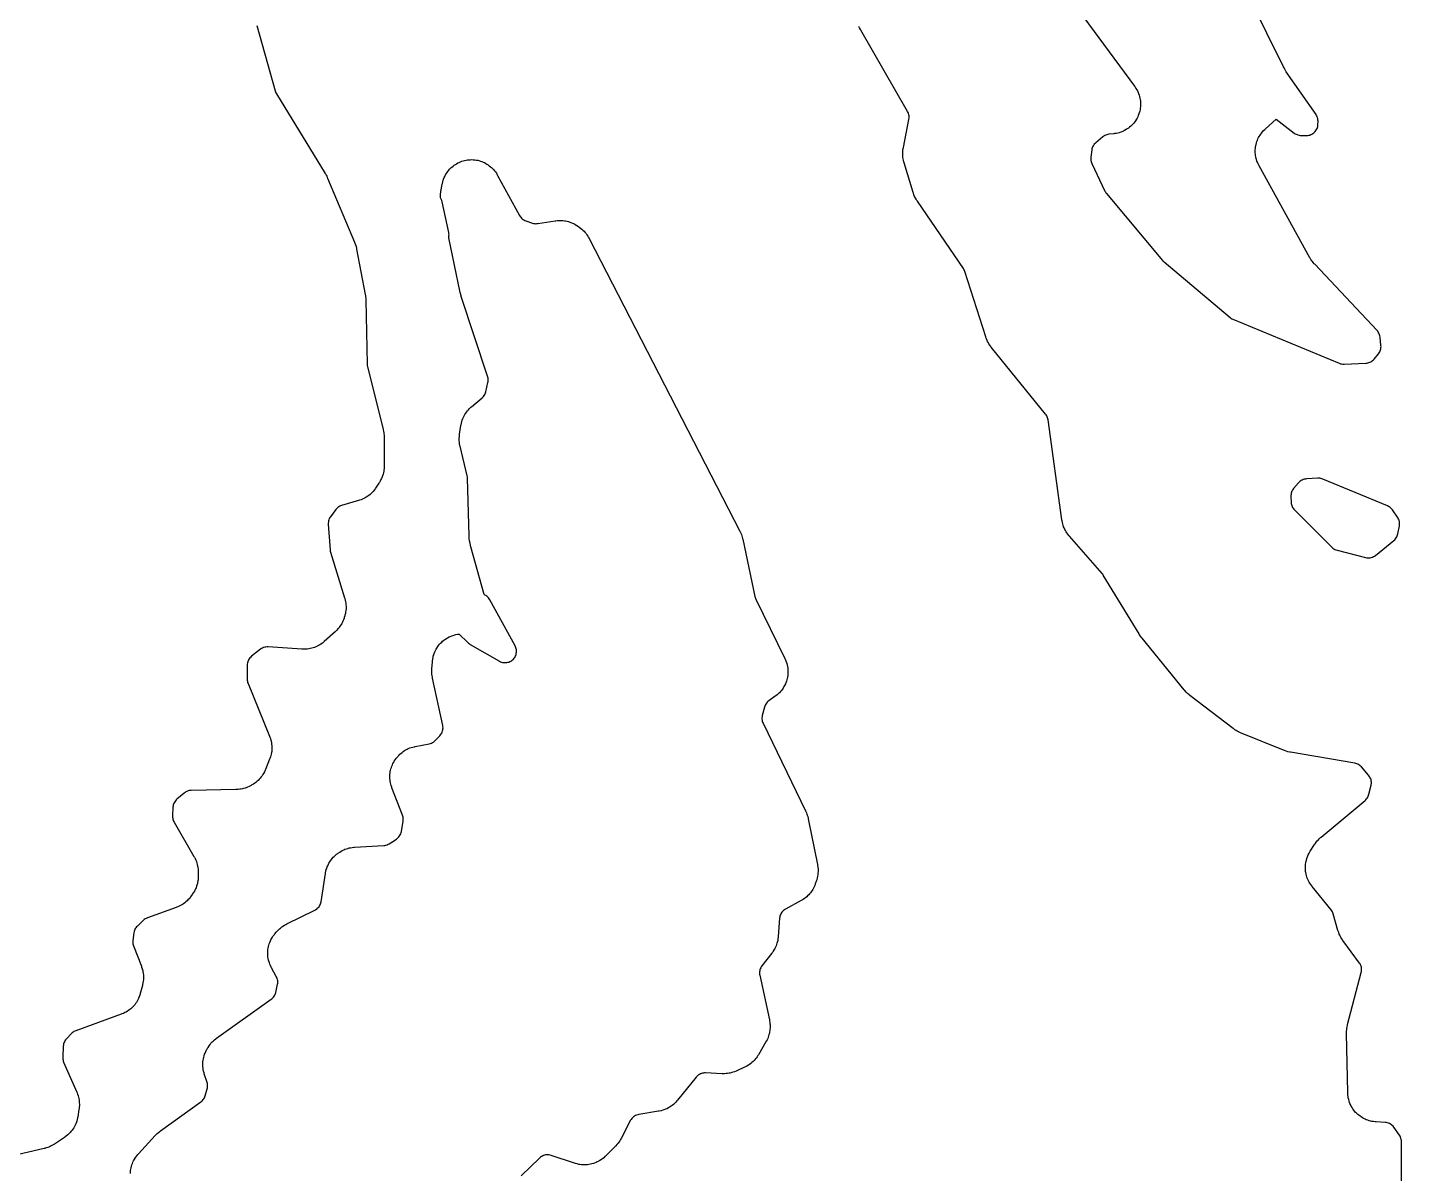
# Model space of a CAD drawing. Header units: millimetres. Extents: x 0 to 194, y 0 to 298.
# Drawn here: x 50.51 to 86.98, y 158.59 to 189.01 of the extents above; entities that cross this region are included whole.
import ezdxf

# ---------------------------------------------------------------- set-up
doc = ezdxf.new("R2010")
doc.units = ezdxf.units.MM
doc.layers.add('CUT', color=7, linetype='CONTINUOUS')

msp = doc.modelspace()

# ---------------------------------------------------------------- linework, layer by layer
at = {"layer": 'CUT'}
for points in [[(77.0486, 191.3073), (79.8932, 187.4468), (79.9061, 187.4284), (79.9309, 187.391), (79.9538, 187.3524), (79.9694, 187.3227), (79.9884, 187.282), (80.001, 187.2509), (80.0158, 187.2085), (80.0253, 187.1762), (80.0358, 187.1326), (80.042, 187.0996), (80.0481, 187.0551), (80.051, 187.0217), (80.0526, 186.9768), (80.0521, 186.9432), (80.0493, 186.8984), (80.0455, 186.865), (80.0382, 186.8208), (80.0311, 186.7879), (80.0195, 186.7446), (80.0091, 186.7126), (79.9932, 186.6706), (79.9797, 186.6399), (79.9597, 186.5997), (79.9432, 186.5704), (79.9193, 186.5324), (79.9, 186.5049), (79.8724, 186.4695), (79.8505, 186.4441), (79.8195, 186.4116), (79.7951, 186.3885), (79.7611, 186.3593), (79.7345, 186.3387), (79.6977, 186.313), (79.6692, 186.2951), (79.6301, 186.2733), (79.5999, 186.2583), (79.5588, 186.2404), (79.5273, 186.2286), (79.4846, 186.2149), (79.4521, 186.2063), (79.4083, 186.1969), (79.364, 186.1897), (79.3418, 186.1867), (79.2137, 186.1724), (79.1851, 186.1679), (79.157, 186.1605), (79.1298, 186.1505), (79.1037, 186.1379), (79.0789, 186.1229), (79.0557, 186.1055), (78.8654, 185.9481), (78.8445, 185.9292), (78.8256, 185.9084), (78.8086, 185.8859), (78.7939, 185.8619), (78.7814, 185.8366), (78.7714, 185.8103), (78.7639, 185.7831), (78.759, 185.7554), (78.7344, 185.5653), (78.7321, 185.537), (78.7325, 185.5086), (78.7356, 185.4804), (78.7413, 185.4526), (78.7496, 185.4254), (78.7605, 185.3991), (79.1066, 184.6636), (79.1186, 184.6408), (79.1325, 184.619), (79.1482, 184.5986), (80.6392, 182.8208), (80.6567, 182.8016), (80.6758, 182.7841), (82.4268, 181.3097), (82.4513, 181.2911), (82.4775, 181.2751), (82.5053, 181.2619), (85.3256, 180.0943), (85.3563, 180.0835), (85.388, 180.0761), (85.4203, 180.0721), (85.4528, 180.0717), (86.0308, 180.0957), (86.0588, 180.0982), (86.0865, 180.1033), (86.1136, 180.111), (86.1398, 180.1211), (86.1649, 180.1337), (86.1888, 180.1486), (86.2112, 180.1657), (86.2319, 180.1847), (86.2507, 180.2056), (86.3669, 180.3478), (86.3845, 180.3718), (86.3998, 180.3974), (86.4124, 180.4244), (86.4222, 180.4525), (86.4293, 180.4814), (86.4334, 180.5109), (86.4346, 180.5406), (86.4328, 180.5704), (86.4086, 180.7913), (86.4043, 180.8187), (86.3975, 180.8455), (86.3883, 180.8716), (86.3767, 180.8967), (86.3629, 180.9206), (86.3469, 180.9432), (86.3289, 180.9642), (84.6738, 182.7237), (84.6613, 182.7376), (84.6368, 182.7658), (84.6135, 182.7951), (84.597, 182.8178), (84.5762, 182.8489), (84.5568, 182.8809), (84.5474, 182.8971), (83.2002, 185.3325), (83.1902, 185.3516), (83.1712, 185.3903), (83.154, 185.4298), (83.1426, 185.46), (83.1293, 185.501), (83.1209, 185.5322), (83.1115, 185.5743), (83.1061, 185.6061), (83.1008, 185.6489), (83.0985, 185.6811), (83.0973, 185.7242), (83.098, 185.7564), (83.101, 185.7994), (83.1048, 185.8315), (83.1119, 185.874), (83.1188, 185.9056), (83.1299, 185.9472), (83.1398, 185.978), (83.1548, 186.0184), (83.1676, 186.048), (83.1864, 186.0868), (83.2019, 186.1151), (83.2244, 186.1519), (83.2426, 186.1786), (83.2685, 186.213), (83.2891, 186.2379), (83.3182, 186.2697), (83.3487, 186.3001), (83.3644, 186.3149), (83.6498, 186.5725), (84.1327, 186.2034), (84.1555, 186.1876), (84.1797, 186.1739), (84.205, 186.1626), (84.2313, 186.1536), (84.2583, 186.1471), (84.2858, 186.1431), (84.3135, 186.1417), (84.4598, 186.1411), (84.4889, 186.1423), (84.5178, 186.1464), (84.5461, 186.1533), (84.5737, 186.163), (84.6002, 186.1752), (84.6253, 186.19), (84.6489, 186.2071), (84.6708, 186.2264), (84.6906, 186.2478), (84.7083, 186.271), (84.7237, 186.2958), (84.7365, 186.322), (84.7468, 186.3493), (84.7543, 186.3775), (84.7591, 186.4063), (84.7611, 186.4354), (84.7627, 186.5184), (84.7616, 186.5496), (84.7574, 186.5805), (84.7499, 186.6108), (84.7393, 186.6402), (84.7258, 186.6683), (84.7093, 186.6949), (83.9208, 187.8335), (83.903, 187.8613), (83.8611, 187.9325), (83.8454, 187.9616), (81.6336, 192.4406)], [(56.5976, 189.064), (57.0842, 187.3213), (57.0929, 187.2949), (57.104, 187.2694), (57.1174, 187.245), (58.4131, 185.1337), (58.4218, 185.1189), (58.4385, 185.0891), (58.4542, 185.0586), (58.4686, 185.0276), (58.4756, 185.012), (59.1925, 183.3078), (59.2011, 183.2857), (59.2171, 183.2412), (59.2308, 183.1959), (59.2421, 183.1499), (59.2471, 183.1268), (59.4768, 181.9173), (59.4799, 181.8986), (59.4854, 181.8612), (59.4894, 181.8235), (59.4917, 181.7857), (59.4924, 181.7668), (59.5252, 180.0713), (59.5278, 180.0374), (59.5342, 180.0039), (59.9518, 178.3431), (59.956, 178.3251), (59.9635, 178.289), (59.9695, 178.2526), (59.9729, 178.2251), (59.9759, 178.1883), (59.9775, 178.1514), (59.9778, 178.1329), (59.9778, 177.3709), (59.9773, 177.3487), (59.9751, 177.3046), (59.9708, 177.2606), (59.9659, 177.2279), (59.9573, 177.1845), (59.9492, 177.1524), (59.9364, 177.1101), (59.9252, 177.0789), (59.9083, 177.038), (59.8941, 177.0081), (59.8732, 176.9691), (59.8505, 176.9313), (59.8386, 176.9126), (59.7516, 176.7825), (59.7386, 176.7642), (59.7119, 176.7282), (59.6834, 176.6937), (59.6608, 176.6689), (59.6289, 176.6373), (59.604, 176.6149), (59.5692, 176.5866), (59.5421, 176.5668), (59.5047, 176.5421), (59.4757, 176.5251), (59.436, 176.5043), (59.4056, 176.4902), (59.364, 176.4734), (59.3216, 176.4588), (59.3003, 176.452), (58.8499, 176.3208), (58.8235, 176.3118), (58.798, 176.3003), (58.7737, 176.2865), (58.7508, 176.2705), (58.7295, 176.2525), (58.7099, 176.2325), (58.6923, 176.2108), (58.5535, 176.0225), (58.5368, 175.9973), (58.5228, 175.9707), (58.5115, 175.9427), (58.5031, 175.9138), (58.4976, 175.8841), (58.4951, 175.8541), (58.4957, 175.824), (58.542, 175.1456), (58.5464, 175.111), (58.5548, 175.0772), (58.9294, 173.8703), (58.9355, 173.8489), (58.9465, 173.8058), (58.9555, 173.7622), (58.9605, 173.7292), (58.9651, 173.6849), (58.9669, 173.6516), (58.9671, 173.607), (58.9655, 173.5737), (58.9613, 173.5294), (58.9565, 173.4964), (58.9479, 173.4527), (58.9372, 173.4095), (58.9313, 173.388), (58.9187, 173.3463), (58.9123, 173.3268), (58.8986, 173.2881), (58.8832, 173.25), (58.8704, 173.222), (58.8516, 173.1856), (58.8363, 173.1589), (58.8142, 173.1243), (58.7966, 173.0991), (58.7714, 173.0666), (58.7515, 173.0432), (58.7236, 173.0131), (58.6943, 172.9844), (58.6793, 172.9704), (58.3898, 172.7113), (58.3727, 172.6968), (58.3379, 172.6686), (58.3018, 172.6422), (58.2737, 172.6238), (58.2351, 172.6012), (58.2054, 172.5857), (58.1647, 172.5669), (58.1336, 172.5545), (58.0913, 172.5399), (58.0591, 172.5305), (58.0155, 172.5202), (57.9825, 172.5141), (57.9382, 172.5082), (57.9047, 172.5054), (57.86, 172.504), (57.8153, 172.5047), (57.7929, 172.5056), (56.9, 172.565), (56.8688, 172.5654), (56.8377, 172.5626), (56.8071, 172.5566), (56.7772, 172.5474), (56.7485, 172.5352), (56.7212, 172.5201), (56.6956, 172.5022), (56.4594, 172.3179), (56.4365, 172.2981), (56.4158, 172.2762), (56.3974, 172.2523), (56.3815, 172.2267), (56.3682, 172.1996), (56.3577, 172.1714), (56.3501, 172.1422), (56.3455, 172.1124), (56.3439, 172.0822), (56.3428, 171.7119), (56.3441, 171.6827), (56.3483, 171.6538), (56.3552, 171.6254), (56.3649, 171.5978), (56.9368, 170.195), (56.9445, 170.1747), (56.9589, 170.1339), (56.9713, 170.0925), (56.9791, 170.061), (56.9875, 170.0186), (56.9922, 169.9865), (56.9965, 169.9434), (56.9981, 169.9111), (56.9982, 169.8678), (56.9967, 169.8354), (56.9926, 169.7923), (56.988, 169.7602), (56.9799, 169.7178), (56.9722, 169.6863), (56.96, 169.6448), (56.9458, 169.6039), (56.9382, 169.5836), (56.8289, 169.312), (56.8199, 169.2911), (56.8008, 169.2498), (56.7796, 169.2095), (56.7623, 169.1802), (56.7371, 169.1422), (56.7169, 169.1148), (56.6881, 169.0796), (56.6652, 169.0544), (56.6329, 169.0222), (56.6076, 168.9994), (56.5723, 168.9707), (56.5448, 168.9506), (56.5067, 168.9256), (56.4675, 168.9026), (56.4476, 168.8916), (56.4105, 168.8723), (56.3918, 168.8631), (56.3541, 168.8456), (56.3156, 168.8299), (56.2863, 168.8195), (56.2465, 168.8074), (56.2163, 168.7997), (56.1756, 168.7914), (56.1448, 168.7865), (56.1035, 168.782), (56.062, 168.7793), (56.0413, 168.7784), (54.8586, 168.7573), (54.8294, 168.7554), (54.8005, 168.7506), (54.7723, 168.7431), (54.7449, 168.7328), (54.7186, 168.7199), (54.6938, 168.7045), (54.6705, 168.6867), (54.4796, 168.5258), (54.457, 168.5046), (54.4366, 168.4811), (54.4188, 168.4557), (54.4037, 168.4286), (54.3915, 168.4001), (54.3823, 168.3704), (54.3762, 168.34), (54.3733, 168.3091), (54.3636, 168.0796), (54.3637, 168.0512), (54.3666, 168.023), (54.372, 167.9952), (54.3801, 167.968), (54.3907, 167.9417), (54.4037, 167.9165), (54.9304, 167.0074), (54.9414, 166.9872), (54.9624, 166.9462), (54.9813, 166.9042), (54.9939, 166.872), (55.0084, 166.8283), (55.0175, 166.795), (55.0275, 166.75), (55.0332, 166.716), (55.0385, 166.6702), (55.0415, 166.6243), (55.0423, 166.6012), (55.0437, 166.4914), (55.0435, 166.4706), (55.0421, 166.4289), (55.0388, 166.3874), (55.0349, 166.3564), (55.0277, 166.3153), (55.0209, 166.2848), (55.01, 166.2445), (55.0004, 166.2148), (54.9858, 166.1758), (54.9735, 166.147), (54.9553, 166.1095), (54.9404, 166.082), (54.9188, 166.0463), (54.8956, 166.0117), (54.8836, 165.9946), (54.8399, 165.9354), (54.8264, 165.9181), (54.7986, 165.884), (54.7691, 165.8513), (54.7458, 165.828), (54.7133, 165.7983), (54.6879, 165.7774), (54.6526, 165.751), (54.6253, 165.7326), (54.5876, 165.7099), (54.5586, 165.6943), (54.5189, 165.6753), (54.4783, 165.6583), (54.4578, 165.6503), (53.6931, 165.3733), (53.665, 165.3615), (53.6382, 165.3469), (53.613, 165.3296), (53.5898, 165.3099), (53.428, 165.1578), (53.4078, 165.1369), (53.3897, 165.1141), (53.3739, 165.0896), (53.3605, 165.0637), (53.3497, 165.0367), (53.3416, 165.0087), (53.3362, 164.9801), (53.3085, 164.7776), (53.3058, 164.7474), (53.3063, 164.717), (53.3099, 164.6869), (53.3164, 164.6572), (53.326, 164.6284), (53.5343, 164.0911), (53.5422, 164.0689), (53.5569, 164.0241), (53.5693, 163.9785), (53.5768, 163.944), (53.5843, 163.8974), (53.5881, 163.8623), (53.5907, 163.8151), (53.5908, 163.7798), (53.5884, 163.7326), (53.5848, 163.6975), (53.5775, 163.6509), (53.5678, 163.6047), (53.5623, 163.5817), (53.5054, 163.3674), (53.4993, 163.3466), (53.4862, 163.3053), (53.4711, 163.2647), (53.4583, 163.2349), (53.4394, 163.1959), (53.4238, 163.1674), (53.4012, 163.1305), (53.3829, 163.1036), (53.3568, 163.069), (53.3361, 163.044), (53.3068, 163.0121), (53.2838, 162.9892), (53.2516, 162.9602), (53.2264, 162.9397), (53.1916, 162.9139), (53.1645, 162.8959), (53.1274, 162.8736), (53.0988, 162.8583), (53.0596, 162.8397), (53.0197, 162.823), (52.9995, 162.8151), (51.7954, 162.3791), (51.7697, 162.3684), (51.745, 162.3554), (51.7217, 162.3401), (51.6999, 162.3228), (51.6798, 162.3034), (51.5434, 162.1596), (51.5237, 162.1365), (51.5063, 162.1115), (51.4916, 162.0849), (51.4797, 162.057), (51.4706, 162.0279), (51.4645, 161.9981), (51.4615, 161.9679), (51.4472, 161.6769), (51.4471, 161.6491), (51.4496, 161.6214), (51.4546, 161.5941), (51.4622, 161.5674), (51.4721, 161.5415), (51.8193, 160.751), (51.8275, 160.731), (51.8429, 160.6906), (51.8564, 160.6495), (51.8651, 160.6183), (51.8745, 160.5762), (51.8801, 160.5443), (51.8855, 160.5014), (51.888, 160.4691), (51.8893, 160.4259), (51.8887, 160.3935), (51.8858, 160.3504), (51.8809, 160.3075), (51.8779, 160.286), (51.8462, 160.0931), (51.8418, 160.0705), (51.832, 160.0255), (51.8199, 159.981), (51.8092, 159.9482), (51.7926, 159.9052), (51.7786, 159.8736), (51.7577, 159.8325), (51.7404, 159.8026), (51.7155, 159.7638), (51.6953, 159.7358), (51.6664, 159.6999), (51.6435, 159.674), (51.6111, 159.6412), (51.5857, 159.6179), (51.5501, 159.5885), (51.5132, 159.561), (51.4943, 159.5478), (51.2278, 159.3702), (51.2107, 159.3594), (51.1762, 159.3385), (51.1407, 159.3193), (51.1135, 159.306), (51.0765, 159.29), (51.0482, 159.2792), (51.0099, 159.2666), (50.971, 159.2557), (50.9515, 159.2507), (50.1254, 159.0583)], [(86.9602, 154.1007), (86.9787, 159.4336), (86.9772, 159.4647), (86.9725, 159.4955), (86.9646, 159.5256), (86.9536, 159.5547), (86.9397, 159.5826), (86.9229, 159.6088), (86.7721, 159.8203), (86.7536, 159.8436), (86.7329, 159.865), (86.7101, 159.8843), (86.6856, 159.9012), (86.6595, 159.9156), (86.6321, 159.9273), (86.6037, 159.9363), (86.5746, 159.9424), (86.5449, 159.9455), (86.305, 159.9592), (86.2827, 159.9611), (86.2382, 159.9658), (86.194, 159.9728), (86.1611, 159.9797), (86.1178, 159.991), (86.0858, 160.0011), (86.0439, 160.0167), (86.0131, 160.0299), (85.9728, 160.0496), (85.9435, 160.0658), (85.9054, 160.0894), (85.8778, 160.1085), (85.8423, 160.1357), (85.8168, 160.1574), (85.7841, 160.1881), (85.7608, 160.2122), (85.7314, 160.2459), (85.7106, 160.2723), (85.6847, 160.3088), (85.6667, 160.337), (85.6445, 160.3759), (85.6293, 160.4058), (85.6111, 160.4467), (85.599, 160.478), (85.585, 160.5205), (85.5761, 160.5529), (85.5663, 160.5965), (85.5606, 160.6296), (85.5553, 160.674), (85.5521, 160.7187), (85.5511, 160.7411), (85.5189, 162.3024), (85.519, 162.3233), (85.5201, 162.365), (85.5231, 162.4066), (85.5268, 162.4377), (85.5336, 162.4788), (85.5424, 162.5196), (85.5472, 162.5399), (85.9113, 163.921), (85.9174, 163.9501), (85.9206, 163.9796), (85.9209, 164.0094), (85.9183, 164.039), (85.9127, 164.0681), (85.9043, 164.0966), (85.8931, 164.1242), (85.8793, 164.1504), (85.8629, 164.1752), (85.4241, 164.7719), (85.4126, 164.7882), (85.3904, 164.8214), (85.3697, 164.8555), (85.3554, 164.8817), (85.3378, 164.9175), (85.3258, 164.9449), (85.3114, 164.9821), (85.2988, 165.0199), (85.2928, 165.039), (85.1667, 165.4787), (85.157, 165.5072), (85.1444, 165.5345), (85.1292, 165.5604), (85.1115, 165.5847), (84.6087, 166.2061), (84.5955, 166.2233), (84.5699, 166.2582), (84.5461, 166.2944), (84.5295, 166.3223), (84.5092, 166.3605), (84.4954, 166.3899), (84.4789, 166.4299), (84.4679, 166.4605), (84.4553, 166.5019), (84.4474, 166.5334), (84.4389, 166.5759), (84.434, 166.6079), (84.4296, 166.651), (84.4278, 166.6834), (84.4275, 166.7267), (84.4289, 166.7592), (84.4328, 166.8023), (84.4373, 166.8344), (84.4453, 166.877), (84.4529, 166.9086), (84.465, 166.9502), (84.4755, 166.9809), (84.4915, 167.0211), (84.505, 167.0506), (84.5248, 167.0891), (84.5465, 167.1266), (84.5577, 167.1451), (84.6724, 167.3233), (84.6853, 167.3422), (84.7119, 167.3793), (84.7404, 167.415), (84.763, 167.4407), (84.795, 167.4733), (84.8285, 167.5042), (84.8457, 167.5193), (86.014, 168.4921), (86.0344, 168.5108), (86.0531, 168.5313), (86.0697, 168.5535), (86.0843, 168.5771), (86.0966, 168.6019), (86.1066, 168.6278), (86.1141, 168.6544), (86.1702, 168.8945), (86.1753, 168.9222), (86.1778, 168.9503), (86.1776, 168.9785), (86.1748, 169.0066), (86.1694, 169.0343), (86.1614, 169.0613), (86.1508, 169.0875), (86.1379, 169.1126), (86.1227, 169.1363), (86.1053, 169.1586), (85.9143, 169.3801), (85.8939, 169.4016), (85.8714, 169.4209), (85.8472, 169.4379), (85.8214, 169.4525), (85.7943, 169.4644), (85.7662, 169.4736), (85.7373, 169.48), (84.0362, 169.7689), (84.012, 169.7737), (83.9641, 169.7846), (83.9167, 169.7981), (83.8703, 169.8141), (83.8472, 169.8228), (82.7072, 170.2875), (82.689, 170.2954), (82.6528, 170.312), (82.6175, 170.3302), (82.5916, 170.3451), (82.558, 170.3663), (82.5254, 170.389), (82.5093, 170.4008), (81.3592, 171.2794), (81.3386, 171.2961), (81.2984, 171.3307), (81.2604, 171.3677), (81.2246, 171.4068), (81.2072, 171.4269), (80.0913, 172.8002), (80.0728, 172.8246), (80.0287, 172.8872), (80.0119, 172.9128), (79.0625, 174.4748), (79.048, 174.4965), (79.0316, 174.5169), (78.1636, 175.5057), (78.1496, 175.5224), (78.1224, 175.5566), (78.0969, 175.592), (78.0791, 175.6195), (78.0572, 175.6572), (78.0422, 175.6862), (78.024, 175.7259), (78.0119, 175.7563), (77.9976, 175.7975), (77.9885, 175.8289), (77.9783, 175.8713), (77.9702, 175.9142), (77.9667, 175.9357), (77.5964, 178.5969), (77.5914, 178.6235), (77.5841, 178.6497), (77.5744, 178.675), (77.5625, 178.6994), (77.5485, 178.7226), (77.5323, 178.7444), (76.0906, 180.5236), (76.0779, 180.5401), (76.0531, 180.5738), (76.0299, 180.6086), (76.0137, 180.6354), (75.9939, 180.6722), (75.9803, 180.7005), (75.9639, 180.739), (75.9494, 180.7781), (75.9425, 180.7979), (75.3898, 182.5289), (75.3796, 182.5561), (75.3669, 182.5822), (75.3517, 182.6069), (74.1304, 184.3937), (74.118, 184.4129), (74.0941, 184.4518), (74.0723, 184.492), (74.0575, 184.5228), (74.0399, 184.565), (74.0244, 184.6079), (74.0172, 184.6296), (73.778, 185.4176), (73.7721, 185.4388), (73.7614, 185.4815), (73.7527, 185.5247), (73.7479, 185.5573), (73.7435, 185.6011), (73.7419, 185.6341), (73.7418, 185.6781), (73.7434, 185.7111), (73.7477, 185.7549), (73.7541, 185.7985), (73.7578, 185.8202), (73.9055, 186.5687), (73.9099, 186.5991), (73.9112, 186.6299), (73.9093, 186.6605), (73.9043, 186.6909), (73.8962, 186.7205), (73.8851, 186.7492), (73.8711, 186.7766), (72.6289, 188.9321), (72.6177, 188.9527), (72.5964, 188.9946), (72.5774, 189.0375)], [(53.2431, 158.5878), (53.2454, 158.6318), (53.2488, 158.6647), (53.2554, 158.7083), (53.2619, 158.7407), (53.2728, 158.7834), (53.2825, 158.815), (53.2975, 158.8565), (53.3102, 158.887), (53.3292, 158.9268), (53.3449, 158.9559), (53.3676, 158.9936), (53.3861, 159.021), (53.4124, 159.0564), (53.4405, 159.0904), (53.455, 159.107), (53.9011, 159.5966), (53.9175, 159.6137), (53.9512, 159.6469), (53.9865, 159.6784), (54.0235, 159.7079), (54.0424, 159.7222), (55.1142, 160.4894), (55.1368, 160.5072), (55.1576, 160.5272), (55.1763, 160.5491), (55.1929, 160.5727), (55.2072, 160.5977), (55.2189, 160.624), (55.2281, 160.6514), (55.2804, 160.8355), (55.287, 160.8638), (55.2908, 160.8926), (55.2918, 160.9217), (55.29, 160.9507), (55.2853, 160.9794), (55.278, 161.0076), (55.205, 161.2391), (55.1986, 161.2615), (55.1869, 161.3066), (55.1776, 161.3523), (55.1723, 161.3869), (55.1678, 161.4333), (55.1662, 161.4682), (55.1665, 161.5149), (55.1685, 161.5497), (55.1736, 161.5961), (55.1792, 161.6306), (55.1891, 161.6762), (55.1982, 161.7099), (55.2128, 161.7542), (55.2254, 161.7868), (55.2444, 161.8294), (55.2657, 161.8709), (55.2768, 161.8914), (55.292, 161.9176), (55.3046, 161.938), (55.3308, 161.9782), (55.3591, 162.017), (55.3819, 162.0448), (55.4142, 162.0804), (55.4397, 162.1056), (55.4756, 162.1375), (55.5132, 162.1674), (55.5323, 162.1818), (56.9826, 163.2156), (57.0045, 163.2327), (57.0247, 163.2519), (57.043, 163.2728), (57.0594, 163.2953), (57.0735, 163.3193), (57.0854, 163.3445), (57.0949, 163.3706), (57.1019, 163.3975), (57.1473, 163.6113), (57.1522, 163.6416), (57.1539, 163.6722), (57.1524, 163.7029), (57.1479, 163.7332), (57.1403, 163.7629), (57.1297, 163.7917), (57.1162, 163.8192), (56.9907, 164.0454), (56.9802, 164.0654), (56.9603, 164.1059), (56.9424, 164.1474), (56.9307, 164.1791), (56.9171, 164.2222), (56.9085, 164.2549), (56.8993, 164.2991), (56.8941, 164.3325), (56.8893, 164.3774), (56.8875, 164.4112), (56.8873, 164.4564), (56.8888, 164.4902), (56.8931, 164.5351), (56.8981, 164.5686), (56.9069, 164.6129), (56.9151, 164.6457), (56.9283, 164.6889), (56.9398, 164.7207), (56.9573, 164.7623), (56.9719, 164.7928), (56.9935, 164.8325), (57.0111, 164.8614), (57.0365, 164.8987), (57.0637, 164.9347), (57.0778, 164.9524), (57.1159, 164.9977), (57.1315, 165.0153), (57.1634, 165.0496), (57.1972, 165.0822), (57.2237, 165.1053), (57.2607, 165.1342), (57.2894, 165.1544), (57.3292, 165.1793), (57.3702, 165.2021), (57.391, 165.2129), (58.1393, 165.5791), (58.1646, 165.593), (58.1884, 165.6093), (58.2105, 165.6278), (58.2308, 165.6483), (58.249, 165.6707), (58.265, 165.6947), (58.2786, 165.7201), (58.2897, 165.7468), (58.2981, 165.7743), (58.3039, 165.8026), (58.42, 166.5513), (58.4238, 166.5725), (58.4325, 166.6148), (58.4432, 166.6567), (58.4527, 166.6877), (58.4673, 166.7283), (58.4798, 166.7582), (58.4982, 166.7973), (58.5135, 166.8258), (58.5356, 166.8629), (58.5535, 166.8899), (58.5791, 166.9247), (58.5995, 166.9498), (58.6284, 166.982), (58.6511, 167.005), (58.6829, 167.0343), (58.716, 167.062), (58.7329, 167.0755), (58.7444, 167.0842), (58.7624, 167.0971), (58.799, 167.1221), (58.8367, 167.1453), (58.8659, 167.1612), (58.9057, 167.1805), (58.9363, 167.1935), (58.9779, 167.2088), (59.0096, 167.2187), (59.0525, 167.2299), (59.085, 167.2366), (59.1287, 167.2435), (59.1728, 167.2482), (59.1949, 167.25), (59.9653, 167.2941), (59.9963, 167.2975), (60.0268, 167.3041), (60.0564, 167.3138), (60.0849, 167.3266), (60.1118, 167.3422), (60.3023, 167.4663), (60.3272, 167.4843), (60.3501, 167.5049), (60.3707, 167.5276), (60.3889, 167.5523), (60.4045, 167.5788), (60.4173, 167.6067), (60.4272, 167.6358), (60.4341, 167.6658), (60.482, 167.9391), (60.4855, 167.9661), (60.4866, 167.9933), (60.4851, 168.0204), (60.4812, 168.0473), (60.4749, 168.0738), (60.4662, 168.0995), (60.1855, 168.8229), (60.1782, 168.8431), (60.1646, 168.8837), (60.1529, 168.925), (60.1457, 168.9563), (60.1381, 168.9985), (60.1338, 169.0303), (60.1302, 169.073), (60.129, 169.1051), (60.1295, 169.148), (60.1314, 169.18), (60.136, 169.2227), (60.1409, 169.2544), (60.1495, 169.2964), (60.1574, 169.3275), (60.1699, 169.3685), (60.1808, 169.3988), (60.1972, 169.4384), (60.2109, 169.4674), (60.231, 169.5053), (60.2473, 169.5329), (60.2709, 169.5687), (60.2962, 169.6033), (60.3093, 169.6204), (60.3192, 169.6327), (60.3338, 169.6499), (60.3639, 169.6836), (60.3956, 169.7158), (60.4206, 169.7386), (60.4553, 169.7674), (60.4824, 169.7877), (60.52, 169.8128), (60.549, 169.8303), (60.5888, 169.8515), (60.6194, 169.866), (60.6612, 169.8832), (60.6931, 169.8944), (60.7363, 169.9074), (60.7802, 169.9181), (60.8023, 169.9229), (61.1746, 169.9943), (61.2045, 170.0016), (61.2335, 170.012), (61.2613, 170.0253), (61.2876, 170.0414), (61.3121, 170.0601), (61.3346, 170.0813), (61.4571, 170.209), (61.4764, 170.2312), (61.4933, 170.255), (61.5079, 170.2805), (61.5199, 170.3072), (61.5293, 170.335), (61.5359, 170.3635), (61.5396, 170.3926), (61.5406, 170.4219), (61.5386, 170.4511), (61.5338, 170.48), (61.2621, 171.7379), (61.2581, 171.7591), (61.251, 171.8016), (61.246, 171.8445), (61.2438, 171.8767), (61.2429, 171.9198), (61.244, 171.9629), (61.2451, 171.9845), (61.2592, 172.1716), (61.2615, 172.1942), (61.2672, 172.2394), (61.2751, 172.2842), (61.2828, 172.3175), (61.2953, 172.3613), (61.3063, 172.3935), (61.3231, 172.4359), (61.3373, 172.4669), (61.3584, 172.5073), (61.3756, 172.5367), (61.4006, 172.5748), (61.4208, 172.6023), (61.4495, 172.6376), (61.4723, 172.663), (61.5045, 172.6952), (61.5297, 172.7181), (61.565, 172.747), (61.5925, 172.7672), (61.6304, 172.7923), (61.6598, 172.8097), (61.7001, 172.8308), (61.7311, 172.8451), (61.7734, 172.8621), (61.8056, 172.8732), (61.8494, 172.8858), (61.8826, 172.8936), (61.9274, 172.9017), (61.9702, 172.9073), (62.1996, 172.6809), (62.2188, 172.6636), (62.2393, 172.648), (62.2611, 172.6342), (63.0398, 172.1876), (63.0654, 172.1745), (63.0922, 172.1639), (63.1198, 172.1559), (63.1481, 172.1506), (63.1768, 172.1481), (63.2056, 172.1483), (63.2342, 172.1512), (63.2624, 172.1569), (63.2899, 172.1653), (63.3165, 172.1762), (63.342, 172.1897), (63.366, 172.2055), (63.3884, 172.2236), (63.409, 172.2437), (63.4275, 172.2657), (63.4438, 172.2894), (63.4578, 172.3145), (63.4694, 172.3409), (63.4783, 172.3682), (63.4846, 172.3963), (63.485, 172.3985), (63.4886, 172.4272), (63.4894, 172.456), (63.4874, 172.4848), (63.4827, 172.5133), (63.4753, 172.5412), (63.4652, 172.5683), (63.4525, 172.5942), (62.7817, 173.8176), (62.7656, 173.8436), (62.747, 173.8679), (62.7259, 173.8902), (62.7027, 173.9102), (62.6776, 173.9277), (62.6509, 173.9426), (62.6287, 173.9535), (62.2823, 175.2268), (62.2507, 175.3514), (62.2448, 175.3798), (62.2369, 175.4327), (62.2323, 175.486), (62.2307, 175.5127), (62.1882, 177.044), (62.1858, 177.0745), (62.1803, 177.1046), (61.994, 177.8929), (61.9895, 177.9142), (61.9816, 177.9568), (61.9757, 177.9998), (61.9729, 178.0322), (61.9712, 178.0756), (61.9715, 178.1081), (61.974, 178.1514), (61.9786, 178.1945), (61.9814, 178.216), (62.0163, 178.4409), (62.0204, 178.4636), (62.0297, 178.5086), (62.0414, 178.5532), (62.0519, 178.586), (62.068, 178.6292), (62.0818, 178.6608), (62.1023, 178.702), (62.1192, 178.7321), (62.1438, 178.771), (62.1637, 178.7992), (62.1921, 178.8354), (62.2148, 178.8614), (62.2468, 178.8945), (62.2804, 178.926), (62.2977, 178.9412), (62.5764, 179.1761), (62.5968, 179.195), (62.6154, 179.2157), (62.632, 179.238), (62.6465, 179.2618), (62.6586, 179.2868), (62.6685, 179.3128), (62.6758, 179.3396), (62.7318, 179.5881), (62.7365, 179.6147), (62.7388, 179.6416), (62.7387, 179.6686), (62.7362, 179.6955), (62.7313, 179.7221), (62.724, 179.7481), (62.0253, 181.8641), (62.0181, 181.8882), (62.0017, 181.949), (61.9958, 181.9735), (61.6906, 183.428), (61.695, 183.4469), (61.6987, 183.476), (61.6997, 183.5053), (61.6977, 183.5345), (61.693, 183.5634), (61.516, 184.3838), (61.5062, 184.4187), (61.4923, 184.4521), (61.4771, 184.4832), (61.4755, 184.5106), (61.475, 184.5548), (61.4763, 184.5878), (61.4801, 184.6317), (61.4861, 184.6754), (61.4897, 184.6972), (61.5178, 184.8468), (61.5224, 184.8684), (61.5326, 184.9113), (61.545, 184.9537), (61.5558, 184.985), (61.5723, 185.026), (61.5861, 185.056), (61.6065, 185.0952), (61.6232, 185.1238), (61.6473, 185.1607), (61.6668, 185.1875), (61.6944, 185.222), (61.7164, 185.2467), (61.7473, 185.2783), (61.7715, 185.3007), (61.8054, 185.3291), (61.8317, 185.3491), (61.8682, 185.374), (61.8964, 185.3913), (61.9351, 185.4126), (61.9649, 185.427), (62.0055, 185.4444), (62.0365, 185.4558), (62.0787, 185.4691), (62.1107, 185.4775), (62.1539, 185.4865), (62.1866, 185.4917), (62.2305, 185.4965), (62.2635, 185.4985), (62.3076, 185.499), (62.3407, 185.4977), (62.3847, 185.4938), (62.4175, 185.4893), (62.4609, 185.4811), (62.4931, 185.4734), (62.5354, 185.461), (62.5667, 185.4502), (62.6077, 185.4337), (62.6377, 185.4199), (62.6769, 185.3995), (62.7054, 185.3828), (62.7424, 185.3586), (62.7692, 185.3392), (62.8036, 185.3115), (62.8284, 185.2896), (62.8599, 185.2587), (62.8824, 185.2344), (62.9107, 185.2005), (62.9307, 185.1741), (62.9556, 185.1377), (62.9787, 185.1001), (62.9898, 185.0809), (63.5733, 184.0154), (63.5878, 183.9916), (63.6045, 183.9693), (63.6231, 183.9486), (63.6436, 183.9297), (63.6658, 183.9128), (63.6894, 183.898), (63.7143, 183.8855), (63.7402, 183.8754), (63.9169, 183.8156), (63.9448, 183.8076), (63.9733, 183.8024), (64.0022, 183.7999), (64.0313, 183.8003), (64.0601, 183.8035), (64.5152, 183.8757), (64.5358, 183.8785), (64.5773, 183.8831), (64.6189, 183.8858), (64.6501, 183.8864), (64.6918, 183.8852), (64.723, 183.8829), (64.7644, 183.8779), (64.7952, 183.8727), (64.8359, 183.8639), (64.8661, 183.8558), (64.9059, 183.8433), (64.9352, 183.8325), (64.9737, 183.8163), (65.0019, 183.8028), (65.0386, 183.7831), (65.0744, 183.7618), (65.0921, 183.7507), (65.1354, 183.722), (65.1542, 183.7089), (65.1912, 183.6816), (65.2267, 183.6525), (65.2522, 183.6293), (65.2846, 183.5967), (65.3076, 183.5711), (65.3365, 183.5354), (65.3567, 183.5075), (65.3818, 183.469), (65.4049, 183.4293), (65.4159, 183.4091), (69.4172, 175.6384), (69.4259, 175.6204), (69.4426, 175.5841), (69.4577, 175.547), (69.4678, 175.5188), (69.4795, 175.4805), (69.4895, 175.4418), (69.4941, 175.4223), (69.8153, 173.9053), (69.8214, 173.8815), (69.8294, 173.8582), (69.8393, 173.8357), (70.6099, 172.2598), (70.6193, 172.2392), (70.6371, 172.1977), (70.6528, 172.1553), (70.6629, 172.1229), (70.6743, 172.0792), (70.6811, 172.046), (70.688, 172.0013), (70.6915, 171.9676), (70.6939, 171.9225), (70.6939, 171.8886), (70.6918, 171.8434), (70.6884, 171.8097), (70.6818, 171.765), (70.6751, 171.7318), (70.6639, 171.688), (70.6539, 171.6556), (70.6385, 171.6132), (70.6253, 171.582), (70.6056, 171.5412), (70.5894, 171.5115), (70.5657, 171.473), (70.5466, 171.4451), (70.5192, 171.4091), (70.4973, 171.3832), (70.4664, 171.3502), (70.4421, 171.3266), (70.4081, 171.2969), (70.3726, 171.2689), (70.3545, 171.2553), (70.1867, 171.136), (70.1631, 171.1174), (70.1415, 171.0965), (70.1221, 171.0736), (70.1051, 171.0488), (70.0906, 171.0225), (70.0789, 170.9948), (70.07, 170.9661), (70.0134, 170.7457), (70.0074, 170.7162), (70.0043, 170.6862), (70.0043, 170.6561), (70.0073, 170.6261), (70.0133, 170.5966), (70.0223, 170.5678), (70.034, 170.5401), (71.1632, 168.2128), (71.1711, 168.1956), (71.1863, 168.1607), (71.1999, 168.1253), (71.209, 168.0983), (71.2196, 168.0618), (71.2286, 168.0249), (71.2328, 168.0064), (71.4774, 166.7892), (71.4814, 166.7663), (71.4882, 166.7205), (71.4926, 166.6743), (71.4941, 166.6396), (71.4938, 166.5932), (71.4917, 166.5585), (71.4866, 166.5124), (71.4809, 166.4781), (71.4711, 166.4328), (71.4589, 166.3881), (71.4522, 166.3659), (71.4285, 166.2935), (71.4214, 166.2736), (71.4063, 166.2341), (71.3894, 166.1954), (71.3754, 166.167), (71.355, 166.13), (71.3384, 166.103), (71.3145, 166.0681), (71.2954, 166.0428), (71.2684, 166.0103), (71.2471, 165.987), (71.2171, 165.9571), (71.1937, 165.9359), (71.161, 165.909), (71.1357, 165.89), (71.1007, 165.8663), (71.0647, 165.8442), (71.0464, 165.8336), (70.6271, 165.6037), (70.6016, 165.5881), (70.5779, 165.57), (70.556, 165.5496), (70.5363, 165.5272), (70.5189, 165.5029), (70.5041, 165.477), (70.4918, 165.4497), (70.4824, 165.4214), (70.4758, 165.3922), (70.4721, 165.3626), (70.4371, 164.884), (70.435, 164.8622), (70.4297, 164.8187), (70.4223, 164.7755), (70.4151, 164.7434), (70.4035, 164.7011), (70.3933, 164.6699), (70.3776, 164.629), (70.3644, 164.5989), (70.3448, 164.5597), (70.3288, 164.5311), (70.3055, 164.494), (70.2804, 164.458), (70.2674, 164.4403), (70.0033, 164.0985), (69.9868, 164.0748), (69.9725, 164.0495), (69.9608, 164.023), (69.9517, 163.9956), (69.9453, 163.9673), (69.9417, 163.9386), (69.9408, 163.9097), (69.9427, 163.8808), (69.9474, 163.8522), (70.2021, 162.6646), (70.206, 162.6442), (70.2128, 162.6033), (70.2177, 162.562), (70.22, 162.531), (70.2211, 162.4895), (70.2205, 162.4584), (70.2178, 162.417), (70.2143, 162.3861), (70.2078, 162.3451), (70.2015, 162.3146), (70.1912, 162.2744), (70.1821, 162.2447), (70.1682, 162.2056), (70.1564, 162.1768), (70.1389, 162.1391), (70.1197, 162.1023), (70.1097, 162.0842), (69.9113, 161.7434), (69.8993, 161.7239), (69.8743, 161.6856), (69.8474, 161.6485), (69.8258, 161.6219), (69.7952, 161.5878), (69.7711, 161.5634), (69.7372, 161.5326), (69.7107, 161.5109), (69.6739, 161.4837), (69.6453, 161.4647), (69.6059, 161.4414), (69.5654, 161.4201), (69.5449, 161.41), (69.3374, 161.3141), (69.3176, 161.3055), (69.2777, 161.2894), (69.237, 161.2751), (69.206, 161.2659), (69.1642, 161.2556), (69.1325, 161.2494), (69.0898, 161.2432), (69.0577, 161.24), (69.0147, 161.2379), (68.9716, 161.2378), (68.95, 161.2383), (68.5091, 161.2588), (68.4811, 161.2588), (68.4531, 161.2562), (68.4256, 161.2509), (68.3986, 161.2431), (68.3725, 161.2329), (68.3475, 161.2202), (68.3237, 161.2053), (68.3015, 161.1882), (68.2809, 161.1691), (68.2623, 161.1482), (67.7625, 160.5324), (67.7472, 160.5146), (67.7158, 160.4798), (67.6827, 160.4467), (67.6566, 160.4232), (67.6201, 160.3937), (67.5917, 160.3731), (67.5524, 160.3475), (67.522, 160.3299), (67.4802, 160.3086), (67.4481, 160.2943), (67.4044, 160.2775), (67.371, 160.2666), (67.3257, 160.2544), (67.2799, 160.2445), (67.2569, 160.2402), (66.7375, 160.1569), (66.7073, 160.1504), (66.678, 160.1409), (66.6497, 160.1284), (66.6229, 160.1131), (66.5978, 160.095), (66.5747, 160.0746), (66.5538, 160.0518), (66.5354, 160.027), (66.5196, 160.0005), (66.2643, 159.5156), (66.2531, 159.4957), (66.2299, 159.4565), (66.2046, 159.4185), (66.1843, 159.3911), (66.1554, 159.3558), (66.1247, 159.3221), (66.1089, 159.3056), (65.855, 159.0535), (65.8385, 159.038), (65.8049, 159.0079), (65.7698, 158.9794), (65.7425, 158.9594), (65.7047, 158.9346), (65.6756, 158.9175), (65.6355, 158.8966), (65.6047, 158.8825), (65.5628, 158.8658), (65.5308, 158.8548), (65.4873, 158.8424), (65.4544, 158.8347), (65.4099, 158.8266), (65.3764, 158.8223), (65.3313, 158.8187), (65.2975, 158.8178), (65.2524, 158.8188), (65.2186, 158.8212), (65.1738, 158.8267), (65.1404, 158.8325), (65.0964, 158.8425), (65.0529, 158.8547), (65.0313, 158.8613), (64.4096, 159.0696), (64.3809, 159.0776), (64.3515, 159.0828), (64.3217, 159.085), (64.2919, 159.0843), (64.2623, 159.0806), (64.2332, 159.074), (64.2049, 159.0645), (64.1777, 159.0522), (64.1519, 159.0373), (64.1276, 159.02), (64.1052, 159.0003), (63.6156, 158.5244)]]:
    msp.add_lwpolyline(points, dxfattribs=at)
msp.add_lwpolyline([(86.9264, 175.8088), (86.9275, 175.8388), (86.9256, 175.8687), (86.9208, 175.8983), (86.913, 175.9272), (86.9024, 175.9553), (86.889, 175.9821), (86.873, 176.0075), (86.7354, 176.2034), (86.7182, 176.2257), (86.6989, 176.2462), (86.6778, 176.2649), (86.655, 176.2815), (86.6307, 176.2959), (86.6052, 176.3079), (84.8901, 177.0219), (84.8643, 177.0312), (84.8378, 177.0382), (84.8107, 177.0428), (84.7834, 177.0448), (84.756, 177.0443), (84.4571, 177.0256), (84.4274, 177.0222), (84.3981, 177.0159), (84.3697, 177.0067), (84.3422, 176.9947), (84.3161, 176.9801), (84.2916, 176.9629), (84.269, 176.9433), (84.2484, 176.9216), (84.1151, 176.7665), (84.0978, 176.7444), (84.0827, 176.7207), (84.0698, 176.6957), (84.0594, 176.6697), (84.0514, 176.6427), (84.046, 176.6152), (84.0431, 176.5872), (84.0429, 176.5591), (84.0492, 176.4017), (84.0516, 176.3738), (84.0566, 176.3463), (84.0641, 176.3194), (84.0741, 176.2933), (84.0865, 176.2683), (84.1012, 176.2445), (84.118, 176.2221), (84.1368, 176.2015), (85.1287, 175.2094), (85.1527, 175.1879), (85.1787, 175.1691), (85.2067, 175.1532), (85.2361, 175.1404), (85.2668, 175.1308), (86.0238, 174.9379), (86.0542, 174.9318), (86.085, 174.9289), (86.116, 174.9291), (86.1468, 174.9326), (86.1771, 174.9392), (86.2065, 174.949), (86.2348, 174.9617), (86.2616, 174.9772), (86.2867, 174.9955), (86.7765, 175.3921), (86.7989, 175.4122), (86.8192, 175.4344), (86.8372, 175.4586), (86.8526, 175.4844), (86.8654, 175.5117), (86.8754, 175.5401), (86.8825, 175.5693), (86.9223, 175.7791)], close=True, dxfattribs=at)

doc.saveas('drawing.dxf')
